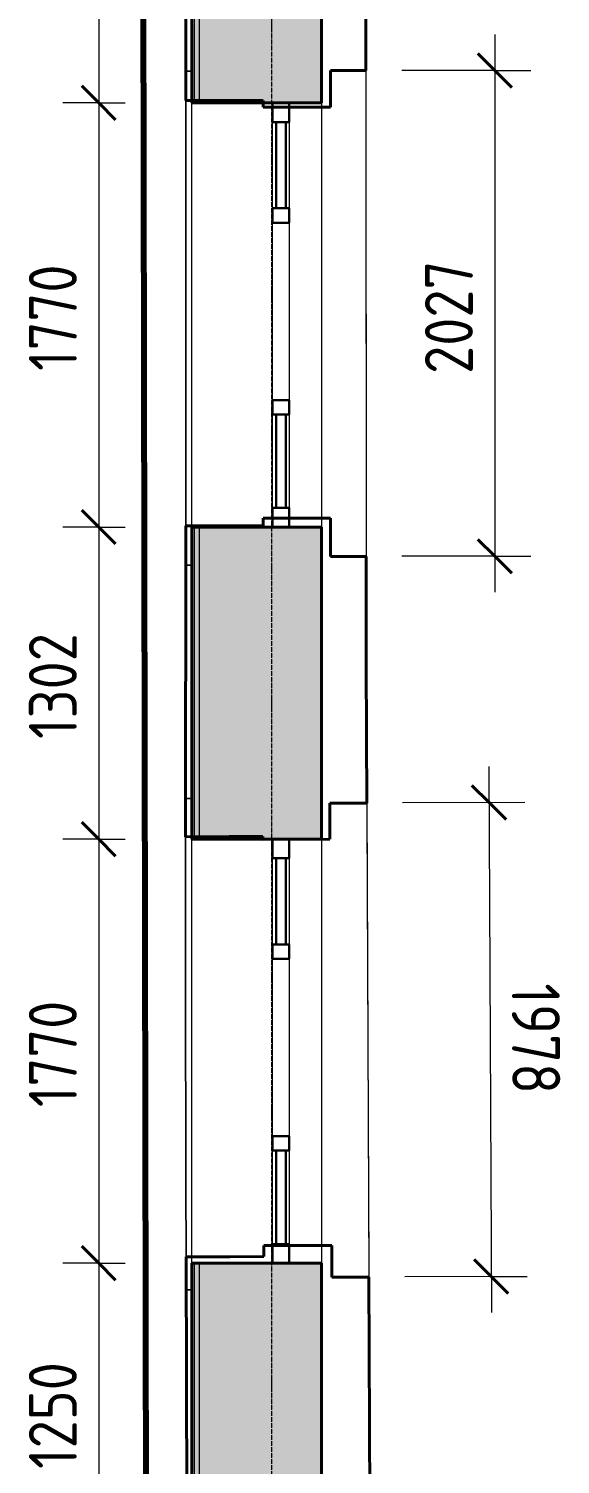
# Model space of a CAD drawing. Header units: millimetres. Extents: x -11886 to 68941, y -8130 to 45506.
# Drawn here: x 30095 to 32313, y 30494 to 36485 of the extents above; entities that cross this region are included whole.
import ezdxf

# ---------------------------------------------------------------- set-up
doc = ezdxf.new("R2010")
doc.units = ezdxf.units.MM
doc.linetypes.add('ADSK_Линия сетки', pattern=[25, 20, -2.5, 0, -2.5])
for name, color, linetype, lineweight in [('Витраж', 7, 'Continuous', 18), ('Оси', 7, 'Continuous', 9), ('Панели витража', 7, 'Continuous', 18), ('Размеры', 7, 'Continuous', 9), ('Размеры-100', 7, 'Continuous', 9), ('Стены', 7, 'Continuous', 18), ('Стены внутренние', 7, 'Continuous', 18), ('Стены наружные', 7, 'Continuous', 18), ('Стены штриховка', 7, 'Continuous', 18), ('стояки', 7, 'Continuous', 9)]:
    doc.layers.add(name, color=color, linetype=linetype, lineweight=lineweight)
doc.layers.add('планы со стояками отопление_dwg', color=7, linetype='Continuous', lineweight=9, true_color=0x767676)
doc.layers.add('Стены разрез', color=7, linetype='Continuous', lineweight=40, true_color=0xbb5389)
doc.styles.add('GOST Common_1', font='GOST_Common.ttf', dxfattribs={"width": 0.9, "height": 200})
doc.dimstyles.new('ADSK_Основной_2_мм_Округление_до_1_мм', dxfattribs={"dimscale": 304.8, "dimtxt": 201.142999, "dimasz": 0.463911, "dimexe": 0.492126, "dimexo": 0.492126, "dimgap": 0.098425, "dimtad": 1, "dimdec": 0, "dimdsep": 46, "dimtxsty": 'GOST Common_1', "dimblk1": 'OBLIQUE', "dimblk2": 'OBLIQUE', "dimsah": 1, "dimcen": 0.09, "dimdle": 0.492126, "dimazin": 2, "dimtfac": 1, "dimtdec": 4, "dimtix": 1, "dimtmove": 0, "dimatfit": 3, "dimfxl": 1, "dimtvp": 1, "dimtolj": 1, "dimtzin": 0, "dimlwd": 20, "dimlwe": 20, "dimarcsym": 2})
doc.dimstyles.new('ADSK_Основной_2_мм_Округление_до_1_мм_2', dxfattribs={"dimscale": 304.8, "dimtxt": 201.142999, "dimasz": 0.463911, "dimexe": 0.492126, "dimexo": 0.492126, "dimgap": 0.098425, "dimtad": 1, "dimdec": 0, "dimdsep": 46, "dimtxsty": 'GOST Common_1', "dimblk1": 'OBLIQUE', "dimblk2": 'OBLIQUE', "dimsah": 1, "dimcen": 0.09, "dimdle": 0.492126, "dimazin": 2, "dimtfac": 1, "dimtdec": 4, "dimtix": 1, "dimtmove": 0, "dimatfit": 3, "dimfxl": 1, "dimtvp": 1, "dimtolj": 1, "dimtzin": 0, "dimlwd": 20, "dimlwe": 20, "dimarcsym": 2})

# ---------------------------------------------------------------- blocks, each defined once
blk = doc.blocks.new('Существующие стены 1 эт - Существующие стены 1 эт-653793-01 План 1-го этажа кладочный')
at = {"layer": 'Стены', "color": 243, "true_color": 0xbb5389}
for p, q in [((30750, 36307.6), (30750.1, 37274.6)), ((31502.1, 36509.1), (31502.4, 33829.4)), ((30749.8, 34245.6), (30750, 36307.6)), ((30750, 36307.6), (30749.8, 34245.6)), ((30749.8, 34245.6), (30750, 36307.6)), ((30750, 36307.6), (30775.2, 36307.6)), ((30775.2, 36307.6), (30750, 36307.6)), ((31502.1, 36309.9), (31354.1, 36309.9)), ((31354.1, 36309.9), (31354.1, 36157.2)), ((31502.1, 36309.9), (31502.3, 34282.7)), ((30750, 36185.6), (30749.8, 34410.6)), ((30775, 36185.6), (30750, 36185.6)), ((31072.9, 36157.2), (31072.9, 36175.1)), ((31112, 36157.2), (31072.9, 36157.2)), ((31354.1, 36157.2), (31182, 36157.2)), ((30749.8, 34410.6), (30932.8, 34410.6)), ((30932.8, 34410.6), (31072.8, 34410.6)), ((31072.8, 34410.6), (31072.8, 34442.1)), ((31072.8, 34442.1), (31112, 34442.1)), ((31182, 34442.1), (31354.3, 34442.1)), ((31354.3, 34442.1), (31354.3, 34282.7)), ((31354.3, 34282.7), (31502.3, 34282.7)), ((30749.7, 33271.6), (30749.8, 34245.6)), ((30775, 34245.6), (30749.8, 34245.6)), ((30749.8, 34245.6), (30775, 34245.6)), ((31502.4, 33829.4), (31559.9, 21112.7)), ((30749.6, 32381.6), (30749.7, 33271.6)), ((30749.7, 33271.6), (30749.6, 32381.6)), ((30749.6, 32381.6), (30749.7, 33271.6)), ((30749.7, 33271.6), (30775, 33271.6)), ((30775, 33271.6), (30749.7, 33271.6)), ((31505, 33253.3), (31350.6, 33252.6)), ((31350.6, 33252.6), (31351.3, 33102)), ((31505, 33253.3), (31513.9, 31275.1)), ((30749.6, 33112.6), (30749.6, 32381.6)), ((30775, 33112.6), (30749.6, 33112.6)), ((31071.3, 33100.7), (31071.3, 33102.8)), ((31112, 33100.9), (31071.3, 33100.7)), ((31351.3, 33102), (31182, 33101.2)), ((30752.3, 31221.6), (30749.6, 32381.6)), ((30752, 31359.5), (30749.6, 32381.6)), ((30749.6, 32381.6), (30752.3, 31221.6)), ((30752.3, 31221.6), (30749.6, 32381.6)), ((31075.3, 31406.1), (31112, 31406.3)), ((31075.4, 31360.3), (31075.3, 31406.1)), ((31182, 31406.6), (31358.9, 31407.4)), ((31358.9, 31407.4), (31359.5, 31274.4)), ((30752, 31359.5), (30935.4, 31360)), ((30935.4, 31360), (31075.4, 31360.3)), ((31359.5, 31274.4), (31513.9, 31275.1)), ((30775, 31221.7), (30752.3, 31221.6)), ((30752.3, 31221.6), (30775, 31221.7)), ((30754.6, 30234.6), (30752.3, 31221.6))]:
    blk.add_line(p, q, dxfattribs=at)
at = {"layer": 'Стены разрез'}
for p, q in [((30750.1, 37467.6), (30750, 36185.6)), ((31502.1, 36309.9), (31502, 37348.7)), ((31354.1, 36157.2), (31354.1, 36309.9)), ((31354.1, 36309.9), (31502.1, 36309.9)), ((30750, 36185.6), (30932.9, 36185.6)), ((30932.9, 36185.6), (31072.9, 36185.6)), ((31072.9, 36185.6), (31072.9, 36157.2)), ((31072.9, 36157.2), (31354.1, 36157.2)), ((30749.8, 34410.6), (30749.6, 33112.6)), ((30932.8, 34410.6), (30749.8, 34410.6)), ((31072.8, 34410.6), (30932.8, 34410.6)), ((31354.3, 34442.1), (31072.8, 34442.1)), ((31072.8, 34442.1), (31072.8, 34410.6)), ((31354.3, 34282.7), (31354.3, 34442.1)), ((31502.3, 34282.7), (31354.3, 34282.7)), ((31502.4, 33829.4), (31502.3, 34282.7)), ((31505, 33253.3), (31502.4, 33829.4)), ((31350.6, 33252.6), (31505, 33253.3)), ((31351.3, 33102), (31350.6, 33252.6)), ((30749.6, 33112.6), (30931.3, 33113)), ((30931.3, 33113), (31071.3, 33113.3)), ((31071.3, 33113.3), (31071.3, 33100.7)), ((31071.3, 33100.7), (31351.3, 33102)), ((31358.9, 31407.4), (31075.3, 31406.1)), ((31075.3, 31406.1), (31075.4, 31360.3)), ((31359.5, 31274.4), (31358.9, 31407.4)), ((30935.4, 31360), (30752, 31359.5)), ((30752, 31359.5), (30755, 30092.5)), ((31075.4, 31360.3), (30935.4, 31360)), ((31513.9, 31275.1), (31359.5, 31274.4)), ((31518.6, 30242.4), (31513.9, 31275.1))]:
    blk.add_line(p, q, dxfattribs=at)
blk = doc.blocks.new('Системная панель - _AR_Стекло_40мм_привязка по центру-V58-01 План 1-го этажа кладочный')
at = {"layer": 'Панели витража', "lineweight": 30}
for p, q in [((180, 20), (-180, 20)), ((-180, 20), (-180, -20)), ((180, -20), (180, 20)), ((-180, -20), (180, -20))]:
    blk.add_line(p, q, dxfattribs=at)
blk = doc.blocks.new('Прямоугольный импост - 70х20_60мм-V59-01 План 1-го этажа кладочный')
at = {"layer": 'Витраж', "lineweight": 30}
for p, q in [((-80, 35), (0, 35)), ((-80, -35), (-80, 35)), ((0, 35), (0, -35)), ((0, -35), (-80, -35))]:
    blk.add_line(p, q, dxfattribs=at)
blk = doc.blocks.new('Прямоугольный импост - 70х20_60мм-V60-01 План 1-го этажа кладочный')
at = {"layer": 'Витраж', "lineweight": 30}
for p, q in [((0, 35), (-80, 35)), ((-80, 35), (-80, -35)), ((0, -35), (0, 35)), ((-80, -35), (0, -35))]:
    blk.add_line(p, q, dxfattribs=at)
blk = doc.blocks.new('Системная панель - _AR_Стекло_40мм_привязка по центру-V61-01 План 1-го этажа кладочный')
at = {"layer": 'Панели витража', "lineweight": 30}
for p, q in [((195, 20), (-195, 20)), ((-195, 20), (-195, -20)), ((195, -20), (195, 20)), ((-195, -20), (195, -20))]:
    blk.add_line(p, q, dxfattribs=at)
blk = doc.blocks.new('Прямоугольный импост - 70х60мм-1426887-01 План 1-го этажа кладочный')
at = {"layer": 'Витраж'}
for p, q in [((-6143.8, 27336.3), (-6143.8, 27726.3)), ((-6073.8, 27726.3), (-6073.8, 27336.3))]:
    blk.add_line(p, q, dxfattribs=at)
blk = doc.blocks.new('Прямоугольный импост - 70х60мм-1225009-01 План 1-го этажа кладочный')
at = {"layer": 'Витраж'}
for p, q in [((-6006, 9731.9), (-6006, 10091.9)), ((-5936, 10091.9), (-5936, 9731.9))]:
    blk.add_line(p, q, dxfattribs=at)
blk = doc.blocks.new('Прямоугольный импост - 70х60мм-1229542-01 План 1-го этажа кладочный')
at = {"layer": 'Витраж'}
for p, q in [((3738.5, 34637.6), (3738.5, 35377.6)), ((3808.5, 35377.6), (3808.5, 34637.6))]:
    blk.add_line(p, q, dxfattribs=at)
blk = doc.blocks.new('Прямоугольный импост - 70х60мм-V62-01 План 1-го этажа кладочный')
at = {"layer": 'Витраж', "lineweight": 30}
for p, q in [((-30, 35), (30, 35)), ((-30, -35), (-30, 35)), ((30, 35), (30, -35)), ((30, -35), (-30, -35))]:
    blk.add_line(p, q, dxfattribs=at)
blk = doc.blocks.new('Прямоугольный импост - 70х60мм-V32-01 План 1-го этажа кладочный')
at = {"layer": 'Витраж'}
for p, q in [((3738.5, 34187.6), (3738.5, 34577.6)), ((3808.5, 34577.6), (3808.5, 34187.6))]:
    blk.add_line(p, q, dxfattribs=at)
blk = doc.blocks.new('планы со стояками отопление_dwg-1484427-01 План 1-го этажа кладочный')
at = {"layer": 'стояки', "color": 40, "lineweight": 80, "true_color": 0xffbf00}
blk.add_line((202957, 198942.1), (202995.3, 176908.9), dxfattribs=at)
blk = doc.blocks.new('DIMBLOCK5-01 План 1-го этажа кладочный')
at = {"layer": 'Размеры-100', "lineweight": 20, "transparency": 16777216}
for p, q in [((32014.8, 33405.6), (32025.1, 31127.4)), ((32015.5, 33255.6), (31655, 33254)), ((32015.5, 33255.6), (32165.5, 33256.3)), ((32024.4, 31277.4), (31663.9, 31275.8)), ((32024.4, 31277.4), (32174.4, 31278.1))]:
    blk.add_line(p, q, dxfattribs=at)
at = {"layer": 'Размеры-100', "lineweight": 40, "transparency": 16777216}
for p, q in [((32015.5, 33255.6), (31944.4, 33326)), ((32015.5, 33255.6), (32086.5, 33185.2)), ((32024.4, 31277.4), (31953.4, 31347.8)), ((32024.4, 31277.4), (32095.4, 31207))]:
    blk.add_line(p, q, dxfattribs=at)
at = {"layer": 'Размеры-100', "color": 0, "lineweight": 20, "transparency": 16777216, "insert": (32310.3, 32501.3), "char_height": 200, "width": 560.473, "attachment_point": 1, "rotation": 270.25938, "line_spacing_factor": 1.022761, "style": 'GOST Common_1'}
blk.add_mtext('1978', dxfattribs=at)
blk = doc.blocks.new('_Oblique')
at = {"color": 0, "linetype": 'ByBlock', "lineweight": -2}
blk.add_line((-0.5, -0.5), (0.5, 0.5), dxfattribs=at)
blk = doc.blocks.new('DIMBLOCK6-01 План 1-го этажа кладочный')
at = {"layer": 'Размеры-100', "lineweight": 20, "transparency": 16777216}
for p, q in [((32039.3, 36460), (32039.6, 34132.8)), ((32039.4, 36310), (31652.1, 36310)), ((32039.4, 36310), (32189.4, 36310)), ((32039.6, 34282.8), (31652.3, 34282.8)), ((32039.6, 34282.8), (32189.6, 34282.8))]:
    blk.add_line(p, q, dxfattribs=at)
at = {"layer": 'Размеры-100', "lineweight": 40, "transparency": 16777216}
for p, q in [((32039.4, 36310), (31968.6, 36380.7)), ((32039.4, 36310), (32110.1, 36239.3)), ((32039.6, 34282.8), (31968.9, 34353.5)), ((32039.6, 34282.8), (32110.3, 34212.1))]:
    blk.add_line(p, q, dxfattribs=at)
at = {"layer": 'Размеры-100', "color": 0, "lineweight": 20, "transparency": 16777216, "insert": (31748.1, 35044.1), "char_height": 200, "width": 605.475, "attachment_point": 1, "rotation": 90, "line_spacing_factor": 1.022761, "style": 'GOST Common_1'}
blk.add_mtext('2027', dxfattribs=at)
blk = doc.blocks.new('DIMBLOCK676-01 План 1-го этажа кладочный')
at = {"layer": 'Размеры-100', "lineweight": 40, "transparency": 16777216}
for p, q in [((30386.9, 37426.1), (30316.2, 37496.8)), ((30386.9, 37426.1), (30457.6, 37355.4)), ((30386.9, 36175.1), (30316.2, 36245.8)), ((30386.9, 36175.1), (30457.6, 36104.4))]:
    blk.add_line(p, q, dxfattribs=at)
at = {"layer": 'Размеры-100', "lineweight": 20, "transparency": 16777216}
for p, q in [((30386.9, 37426.1), (30236.9, 37426.1)), ((30386.9, 37426.1), (30386.9, 36175.1)), ((30386.9, 37426.1), (30497, 37426.1)), ((30386.9, 36175.1), (30236.9, 36175.1)), ((30386.9, 36175.1), (30497, 36175.1))]:
    blk.add_line(p, q, dxfattribs=at)
at = {"layer": 'Размеры-100', "color": 0, "lineweight": 20, "transparency": 16777216, "insert": (30095.5, 36585.8), "char_height": 200, "width": 515.472, "attachment_point": 1, "rotation": 90, "line_spacing_factor": 1.022761, "style": 'GOST Common_1'}
blk.add_mtext('1251', dxfattribs=at)
blk = doc.blocks.new('DIMBLOCK677-01 План 1-го этажа кладочный')
at = {"layer": 'Размеры-100', "lineweight": 40, "transparency": 16777216}
for p, q in [((30386.9, 36175.1), (30316.2, 36245.8)), ((30386.9, 36175.1), (30457.6, 36104.4)), ((30386.9, 34405.1), (30316.2, 34475.8)), ((30386.9, 34405.1), (30457.6, 34334.4))]:
    blk.add_line(p, q, dxfattribs=at)
at = {"layer": 'Размеры-100', "lineweight": 20, "transparency": 16777216}
for p, q in [((30386.9, 36175.1), (30236.9, 36175.1)), ((30386.9, 36175.1), (30386.9, 34405.1)), ((30386.9, 36175.1), (30497, 36175.1)), ((30386.9, 34405.1), (30236.9, 34405.1)), ((30386.9, 34405.1), (30497, 34405.1))]:
    blk.add_line(p, q, dxfattribs=at)
at = {"layer": 'Размеры-100', "color": 0, "lineweight": 20, "transparency": 16777216, "insert": (30095.5, 35056.6), "char_height": 200, "width": 560.473, "attachment_point": 1, "rotation": 90, "line_spacing_factor": 1.022761, "style": 'GOST Common_1'}
blk.add_mtext('1770', dxfattribs=at)
blk = doc.blocks.new('DIMBLOCK678-01 План 1-го этажа кладочный')
at = {"layer": 'Размеры-100', "lineweight": 40, "transparency": 16777216}
for p, q in [((30386.9, 34405.1), (30316.2, 34475.8)), ((30386.9, 34405.1), (30457.6, 34334.4)), ((30386.9, 33102.8), (30316.2, 33173.5)), ((30386.9, 33102.8), (30457.6, 33032.1))]:
    blk.add_line(p, q, dxfattribs=at)
at = {"layer": 'Размеры-100', "lineweight": 20, "transparency": 16777216}
for p, q in [((30386.9, 34405.1), (30236.9, 34405.1)), ((30386.9, 34405.1), (30386.9, 33102.8)), ((30386.9, 34405.1), (30497, 34405.1)), ((30386.9, 33102.8), (30236.9, 33102.8)), ((30386.9, 33102.8), (30497, 33102.8))]:
    blk.add_line(p, q, dxfattribs=at)
at = {"layer": 'Размеры-100', "color": 0, "lineweight": 20, "transparency": 16777216, "insert": (30095.5, 33520.5), "char_height": 200, "width": 560.473, "attachment_point": 1, "rotation": 90, "line_spacing_factor": 1.022761, "style": 'GOST Common_1'}
blk.add_mtext('1302', dxfattribs=at)
blk = doc.blocks.new('DIMBLOCK679-01 План 1-го этажа кладочный')
at = {"layer": 'Размеры-100', "lineweight": 40, "transparency": 16777216}
for p, q in [((30386.9, 33102.8), (30316.2, 33173.5)), ((30386.9, 33102.8), (30457.6, 33032.1)), ((30386.9, 31332.8), (30316.2, 31403.5)), ((30386.9, 31332.8), (30457.6, 31262.1))]:
    blk.add_line(p, q, dxfattribs=at)
at = {"layer": 'Размеры-100', "lineweight": 20, "transparency": 16777216}
for p, q in [((30386.9, 33102.8), (30236.9, 33102.8)), ((30386.9, 33102.8), (30386.9, 31332.8)), ((30386.9, 33102.8), (30497, 33102.8)), ((30386.9, 31332.8), (30236.9, 31332.8)), ((30386.9, 31332.8), (30497, 31332.8))]:
    blk.add_line(p, q, dxfattribs=at)
at = {"layer": 'Размеры-100', "color": 0, "lineweight": 20, "transparency": 16777216, "insert": (30095.5, 31984.3), "char_height": 200, "width": 560.473, "attachment_point": 1, "rotation": 90, "line_spacing_factor": 1.022761, "style": 'GOST Common_1'}
blk.add_mtext('1770', dxfattribs=at)
blk = doc.blocks.new('DIMBLOCK680-01 План 1-го этажа кладочный')
at = {"layer": 'Размеры-100', "lineweight": 40, "transparency": 16777216}
for p, q in [((30386.9, 31332.8), (30316.2, 31403.5)), ((30386.9, 31332.8), (30457.6, 31262.1)), ((30386.9, 30082.9), (30316.2, 30153.6)), ((30386.9, 30082.9), (30457.6, 30012.2))]:
    blk.add_line(p, q, dxfattribs=at)
at = {"layer": 'Размеры-100', "lineweight": 20, "transparency": 16777216}
for p, q in [((30386.9, 31332.8), (30236.9, 31332.8)), ((30386.9, 31332.8), (30386.9, 30082.9)), ((30386.9, 31332.8), (30497, 31332.8)), ((30386.9, 30082.9), (30236.9, 30082.9)), ((30386.9, 30082.9), (30497, 30082.9))]:
    blk.add_line(p, q, dxfattribs=at)
at = {"layer": 'Размеры-100', "color": 0, "lineweight": 20, "transparency": 16777216, "insert": (30095.5, 30474.3), "char_height": 200, "width": 560.473, "attachment_point": 1, "rotation": 90, "line_spacing_factor": 1.022761, "style": 'GOST Common_1'}
blk.add_mtext('1250', dxfattribs=at)

msp = doc.modelspace()

# ---------------------------------------------------------------- hatches: boundary and pattern name
at = {"layer": 'Стены внутренние', "lineweight": 9}
h = msp.add_hatch(dxfattribs=at)
h.set_pattern_fill('FP_2', color=256, style=0, pattern_type=2)
h.set_pattern_definition([(0, (0, 0), (406.4, 101.6), [33.528, -271.272, 33.528, -271.272, -1625.6]), (0, (0, 0), (406.4, 101.6), [-609.6, 33.528, -576.072, 33.528, -271.272, -711.2]), (0, (0, 0), (406.4, 101.6), [-1524, 33.528, -169.672, 33.528, -474.472]), (120, (152.4, 50.8), (-291.18818, 301.15272), [33.528, -271.272, 33.528, -271.272, -1625.6]), (120, (152.4, 50.8), (-291.18818, 301.15272), [-609.6, 33.528, -576.072, 33.528, -271.272, -711.2]), (120, (152.4, 50.8), (-291.18818, 301.15272), [-1524, 33.528, -169.672, 33.528, -474.472]), (240, (203.2, 254), (-115.21182, -402.75272), [33.528, -271.272, 33.528, -271.272, -1625.6]), (240, (203.2, 254), (-115.21182, -402.75272), [-609.6, 33.528, -576.072, 33.528, -271.272, -711.2]), (240, (203.2, 254), (-115.21182, -402.75272), [-1524, 33.528, -169.672, 33.528, -474.472])])
h.paths.add_polyline_path([(30787, 20673.6), (30807, 20673.6), (30807, 22264.9), (30787, 22264.9), (30787, 20673.6)])
h.paths.add_polyline_path([(30807, 24034.9), (30807, 25282.9), (30787, 25282.9), (30787, 24034.9)])
h.paths.add_polyline_path([(30807, 27052.9), (30807, 28312.9), (30787, 28312.9), (30787, 27052.9)])
h.paths.add_polyline_path([(30807, 30082.9), (30807, 31332.8), (30787, 31332.8), (30787, 30082.9)])
h.paths.add_polyline_path([(30787, 33102.8), (30807, 33102.8), (30807, 34405.1), (30787, 34405.1), (30787, 33112.6)])
h.paths.add_polyline_path([(30807, 36175.1), (30807, 37426.1), (30787, 37426.1), (30787, 36175.1)])
h.paths.add_polyline_path([(30787, 39196.1), (30807, 39196.1), (30807, 40455.1), (30787, 40455.1), (30787, 39203)])
h.paths.add_polyline_path([(30807, 42225.1), (30807, 42995.1), (30787, 42995.1), (30787, 42225.1)])
at = {"layer": 'Стены наружные', "true_color": 0xc0c0c0}
h = msp.add_hatch(color=9, dxfattribs=at)
h.paths.add_polyline_path([(30934.6, 20934.1), (31317, 20934.1), (31317, 22264.9), (30807, 22264.9), (30807, 20934.1)])
h.paths.add_polyline_path([(31144.8, 24034.9), (31317, 24034.9), (31317, 25282.9), (30807, 25282.9), (30807, 24034.9)])
h.paths.add_polyline_path([(30807, 27052.9), (31317, 27052.9), (31317, 28312.9), (30807, 28312.9), (30807, 27100)])
h.paths.add_polyline_path([(30807, 30082.9), (31317, 30082.9), (31317, 31332.8), (30807, 31332.8), (30807, 30287.1)])
h.paths.add_polyline_path([(30807, 33102.8), (31317, 33102.8), (31317, 34405.1), (30807, 34405.1), (30807, 33474.2)])
h.paths.add_polyline_path([(30807, 36175.1), (31317, 36175.1), (31317, 37426.1), (30807, 37426.1), (30807, 36661.3)])
h.paths.add_polyline_path([(31317, 39196.1), (31317, 40455.1), (30807, 40455.1), (30807, 39196.1)])
h.paths.add_polyline_path([(31317, 42225.1), (31317, 43525.1), (30807, 43525.1), (30807, 42225.1), (31144.8, 42225.1)])

# ---------------------------------------------------------------- linework, layer by layer
at = {"layer": 'Оси', "linetype": 'ADSK_Линия сетки'}
msp.add_line((31109.9, -7330.4), (31109.9, 44534.8), dxfattribs=at)
at = {"layer": 'Стены внутренние', "lineweight": 40}
for p, q in [((30775, 37426.1), (30775, 36175.1)), ((30775, 36175.1), (30807, 36175.1)), ((30775, 34405.1), (30775, 33102.8)), ((30807, 34405.1), (30775, 34405.1)), ((30775, 33102.8), (30807, 33102.8)), ((30775, 31332.8), (30775, 30082.9)), ((30807, 31332.8), (30775, 31332.8))]:
    msp.add_line(p, q, dxfattribs=at)
at = {"layer": 'Стены внутренние'}
for p, q in [((30807, 36175.1), (30807, 37426.1)), ((30775, 34405.1), (30775, 36175.1)), ((30807, 33102.8), (30807, 34405.1)), ((30775, 31332.8), (30775, 33102.8)), ((30807, 30082.9), (30807, 31332.8))]:
    msp.add_line(p, q, dxfattribs=at)
at = {"layer": 'Стены наружные', "lineweight": 40}
for p, q in [((31317, 36175.1), (31317, 37426.1)), ((30807, 36175.1), (31317, 36175.1)), ((31317, 34405.1), (30807, 34405.1)), ((31317, 33102.8), (31317, 34405.1)), ((30807, 33102.8), (31317, 33102.8)), ((31317, 31332.8), (30807, 31332.8)), ((31317, 30082.9), (31317, 31332.8))]:
    msp.add_line(p, q, dxfattribs=at)
at = {"layer": 'Стены наружные'}
for p, q in [((31317, 36175.1), (31317, 34405.1)), ((31317, 33101.8), (31317, 31332.8))]:
    msp.add_line(p, q, dxfattribs=at)
at = {"layer": 'Стены штриховка'}
for p, q in [((30777, 36175.1), (30777, 37426.1)), ((30787, 36175.1), (30787, 37426.1)), ((30777, 33102.8), (30777, 34405.1)), ((30787, 33102.8), (30787, 34405.1)), ((30777, 30082.9), (30777, 31332.8)), ((30787, 30082.9), (30787, 31332.8))]:
    msp.add_line(p, q, dxfattribs=at)

# ---------------------------------------------------------------- block references
at = {"layer": 'Витраж'}
for name, p, rotation in [('Прямоугольный импост - 70х20_60мм-V60-01 План 1-го этажа кладочный', (31147, 36175.1), 90.00000000000026), ('Прямоугольный импост - 70х60мм-1225009-01 План 1-го этажа кладочный', (25176, 45827.1), 180), ('Прямоугольный импост - 70х60мм-1426887-01 План 1-го этажа кладочный', (25038.3, 62211.5), 180), ('Прямоугольный импост - 70х20_60мм-V60-01 План 1-го этажа кладочный', (31147, 33102.8), 90.00000000000026), ('Прямоугольный импост - 70х60мм-1225009-01 План 1-го этажа кладочный', (25176, 42754.8), 180)]:
    msp.add_blockref(name, p, dxfattribs=dict(at, rotation=rotation))
at = {"layer": 'Витраж', "extrusion": (0, 0, -1), "rotation": 269.9999999999997}
for name, p in [('Прямоугольный импост - 70х60мм-V62-01 План 1-го этажа кладочный', (-31147, 35705.1)), ('Прямоугольный импост - 70х60мм-V62-01 План 1-го этажа кладочный', (-31147, 34905.1)), ('Прямоугольный импост - 70х20_60мм-V59-01 План 1-го этажа кладочный', (-31147, 34405.1)), ('Прямоугольный импост - 70х60мм-V62-01 План 1-го этажа кладочный', (-31147, 32632.8)), ('Прямоугольный импост - 70х60мм-V62-01 План 1-го этажа кладочный', (-31147, 31832.8)), ('Прямоугольный импост - 70х20_60мм-V59-01 План 1-го этажа кладочный', (-31147, 31332.8))]:
    msp.add_blockref(name, p, dxfattribs=at)
at = {"layer": 'Витраж'}
for name, p in [('Прямоугольный импост - 70х60мм-1229542-01 План 1-го этажа кладочный', (27373.5, 297.5)), ('Прямоугольный импост - 70х60мм-1229542-01 План 1-го этажа кладочный', (27373.5, -2774.8)), ('Прямоугольный импост - 70х60мм-V32-01 План 1-го этажа кладочный', (27373.5, -2774.8))]:
    msp.add_blockref(name, p, dxfattribs=at)
at = {"layer": 'Панели витража', "rotation": 270.0000000000002}
for name, p in [('Системная панель - _AR_Стекло_40мм_привязка по центру-V58-01 План 1-го этажа кладочный', (31147, 35915.1)), ('Системная панель - _AR_Стекло_40мм_привязка по центру-V61-01 План 1-го этажа кладочный', (31147, 34680.1)), ('Системная панель - _AR_Стекло_40мм_привязка по центру-V58-01 План 1-го этажа кладочный', (31147, 32842.8)), ('Системная панель - _AR_Стекло_40мм_привязка по центру-V61-01 План 1-го этажа кладочный', (31147, 31607.8))]:
    msp.add_blockref(name, p, dxfattribs=at)
at = {"layer": 'планы со стояками отопление_dwg', "color": 6, "true_color": 0xff00ff}
msp.add_blockref('планы со стояками отопление_dwg-1484427-01 План 1-го этажа кладочный', (-172395.5, -156077), dxfattribs=at)
at = {"layer": 'Стены разрез'}
msp.add_blockref('Существующие стены 1 эт - Существующие стены 1 эт-653793-01 План 1-го этажа кладочный', (0, 0), dxfattribs=at)

# ---------------------------------------------------------------- dimensions: what is measured, and where the dimension line sits
at = {"layer": 'Размеры', "lineweight": 20}
for base, p1, p2, angle, dimstyle, override, picture, middle in [((30386.9, 36175.1), (30647, 37426.1), (30647, 36175.1), 90, 'ADSK_Основной_2_мм_Округление_до_1_мм_2', {"dimpost": '<>', "dimfxl": 1250.998155}, 'DIMBLOCK676-01 План 1-го этажа кладочный', (30256.9, 36800.6)), ((32039.6, 34282.8), (31502.1, 36309.9), (31502.3, 34282.7), 270.00643, 'ADSK_Основной_2_мм_Округление_до_1_мм', {"dimpost": '<>', "dimfxl": 2027.198146}, 'DIMBLOCK6-01 План 1-го этажа кладочный', (32169.5, 35296.4)), ((30386.9, 34405.1), (30647, 36175.1), (30647, 34405.1), 90, 'ADSK_Основной_2_мм_Округление_до_1_мм_2', {"dimpost": '<>', "dimfxl": 1770}, 'DIMBLOCK677-01 План 1-го этажа кладочный', (30256.9, 35290.1)), ((30386.9, 33102.8), (30647, 34405.1), (30647, 33102.8), 90, 'ADSK_Основной_2_мм_Округление_до_1_мм_2', {"dimpost": '<>', "dimfxl": 1302.287569}, 'DIMBLOCK678-01 План 1-го этажа кладочный', (30256.9, 33754)), ((32024.4, 31277.4), (31505, 33253.3), (31513.9, 31275.1), 270.25938, 'ADSK_Основной_2_мм_Округление_до_1_мм', {"dimpost": '<>', "dimfxl": 1978.23165}, 'DIMBLOCK5-01 План 1-го этажа кладочный', (32149.9, 32267.1)), ((30386.9, 31332.8), (30647, 33102.8), (30647, 31332.8), 90, 'ADSK_Основной_2_мм_Округление_до_1_мм_2', {"dimpost": '<>', "dimfxl": 1770}, 'DIMBLOCK679-01 План 1-го этажа кладочный', (30256.9, 32217.8)), ((30386.9, 30082.9), (30647, 31332.8), (30647, 30082.9), 90, 'ADSK_Основной_2_мм_Округление_до_1_мм_2', {"dimpost": '<>', "dimfxl": 1249.967635}, 'DIMBLOCK680-01 План 1-го этажа кладочный', (30256.9, 30707.9))]:
    dim = msp.add_linear_dim(base=base, p1=p1, p2=p2, angle=angle, dimstyle=dimstyle, override=override, dxfattribs=at)
    dim.commit()
    dim.dimension.update_dxf_attribs({"geometry": picture, "text_midpoint": middle})

doc.saveas('drawing.dxf')
